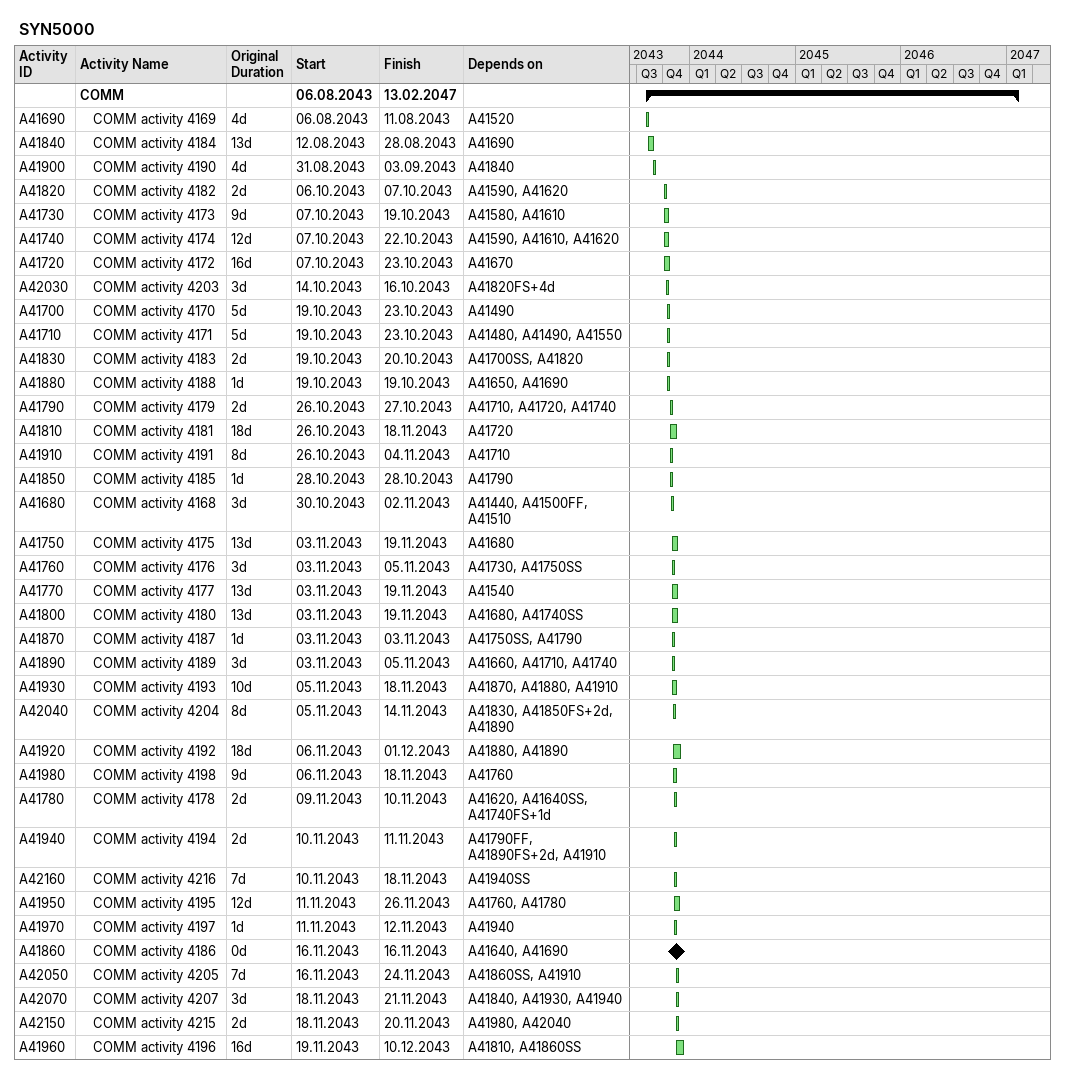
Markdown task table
SYN5000

| ID | Level | Task | Original duration | Start | Finish | Predecessors |
|---|---|---|---|---|---|---|
|  | 1 | **COMM** |  | 2043-08-06 | 2047-02-13 |  |
| A41690 | 2 | COMM activity 4169 | 4d | 2043-08-06 | 2043-08-11 | A41520 |
| A41840 | 2 | COMM activity 4184 | 13d | 2043-08-12 | 2043-08-28 | A41690 |
| A41900 | 2 | COMM activity 4190 | 4d | 2043-08-31 | 2043-09-03 | A41840 |
| A41820 | 2 | COMM activity 4182 | 2d | 2043-10-06 | 2043-10-07 | A41590, A41620 |
| A41730 | 2 | COMM activity 4173 | 9d | 2043-10-07 | 2043-10-19 | A41580, A41610 |
| A41740 | 2 | COMM activity 4174 | 12d | 2043-10-07 | 2043-10-22 | A41590, A41610, A41620 |
| A41720 | 2 | COMM activity 4172 | 16d | 2043-10-07 | 2043-10-23 | A41670 |
| A42030 | 2 | COMM activity 4203 | 3d | 2043-10-14 | 2043-10-16 | A41820FS+4d |
| A41700 | 2 | COMM activity 4170 | 5d | 2043-10-19 | 2043-10-23 | A41490 |
| A41710 | 2 | COMM activity 4171 | 5d | 2043-10-19 | 2043-10-23 | A41480, A41490, A41550 |
| A41830 | 2 | COMM activity 4183 | 2d | 2043-10-19 | 2043-10-20 | A41700SS, A41820 |
| A41880 | 2 | COMM activity 4188 | 1d | 2043-10-19 | 2043-10-19 | A41650, A41690 |
| A41790 | 2 | COMM activity 4179 | 2d | 2043-10-26 | 2043-10-27 | A41710, A41720, A41740 |
| A41810 | 2 | COMM activity 4181 | 18d | 2043-10-26 | 2043-11-18 | A41720 |
| A41910 | 2 | COMM activity 4191 | 8d | 2043-10-26 | 2043-11-04 | A41710 |
| A41850 | 2 | COMM activity 4185 | 1d | 2043-10-28 | 2043-10-28 | A41790 |
| A41680 | 2 | COMM activity 4168 | 3d | 2043-10-30 | 2043-11-02 | A41440, A41500FF, A41510 |
| A41750 | 2 | COMM activity 4175 | 13d | 2043-11-03 | 2043-11-19 | A41680 |
| A41760 | 2 | COMM activity 4176 | 3d | 2043-11-03 | 2043-11-05 | A41730, A41750SS |
| A41770 | 2 | COMM activity 4177 | 13d | 2043-11-03 | 2043-11-19 | A41540 |
| A41800 | 2 | COMM activity 4180 | 13d | 2043-11-03 | 2043-11-19 | A41680, A41740SS |
| A41870 | 2 | COMM activity 4187 | 1d | 2043-11-03 | 2043-11-03 | A41750SS, A41790 |
| A41890 | 2 | COMM activity 4189 | 3d | 2043-11-03 | 2043-11-05 | A41660, A41710, A41740 |
| A41930 | 2 | COMM activity 4193 | 10d | 2043-11-05 | 2043-11-18 | A41870, A41880, A41910 |
| A42040 | 2 | COMM activity 4204 | 8d | 2043-11-05 | 2043-11-14 | A41830, A41850FS+2d, A41890 |
| A41920 | 2 | COMM activity 4192 | 18d | 2043-11-06 | 2043-12-01 | A41880, A41890 |
| A41980 | 2 | COMM activity 4198 | 9d | 2043-11-06 | 2043-11-18 | A41760 |
| A41780 | 2 | COMM activity 4178 | 2d | 2043-11-09 | 2043-11-10 | A41620, A41640SS, A41740FS+1d |
| A41940 | 2 | COMM activity 4194 | 2d | 2043-11-10 | 2043-11-11 | A41790FF, A41890FS+2d, A41910 |
| A42160 | 2 | COMM activity 4216 | 7d | 2043-11-10 | 2043-11-18 | A41940SS |
| A41950 | 2 | COMM activity 4195 | 12d | 2043-11-11 | 2043-11-26 | A41760, A41780 |
| A41970 | 2 | COMM activity 4197 | 1d | 2043-11-11 | 2043-11-12 | A41940 |
| A41860 | 2 | COMM activity 4186 | 0d | 2043-11-16 | 2043-11-16 | A41640, A41690 |
| A42050 | 2 | COMM activity 4205 | 7d | 2043-11-16 | 2043-11-24 | A41860SS, A41910 |
| A42070 | 2 | COMM activity 4207 | 3d | 2043-11-18 | 2043-11-21 | A41840, A41930, A41940 |
| A42150 | 2 | COMM activity 4215 | 2d | 2043-11-18 | 2043-11-20 | A41980, A42040 |
| A41960 | 2 | COMM activity 4196 | 16d | 2043-11-19 | 2043-12-10 | A41810, A41860SS |
